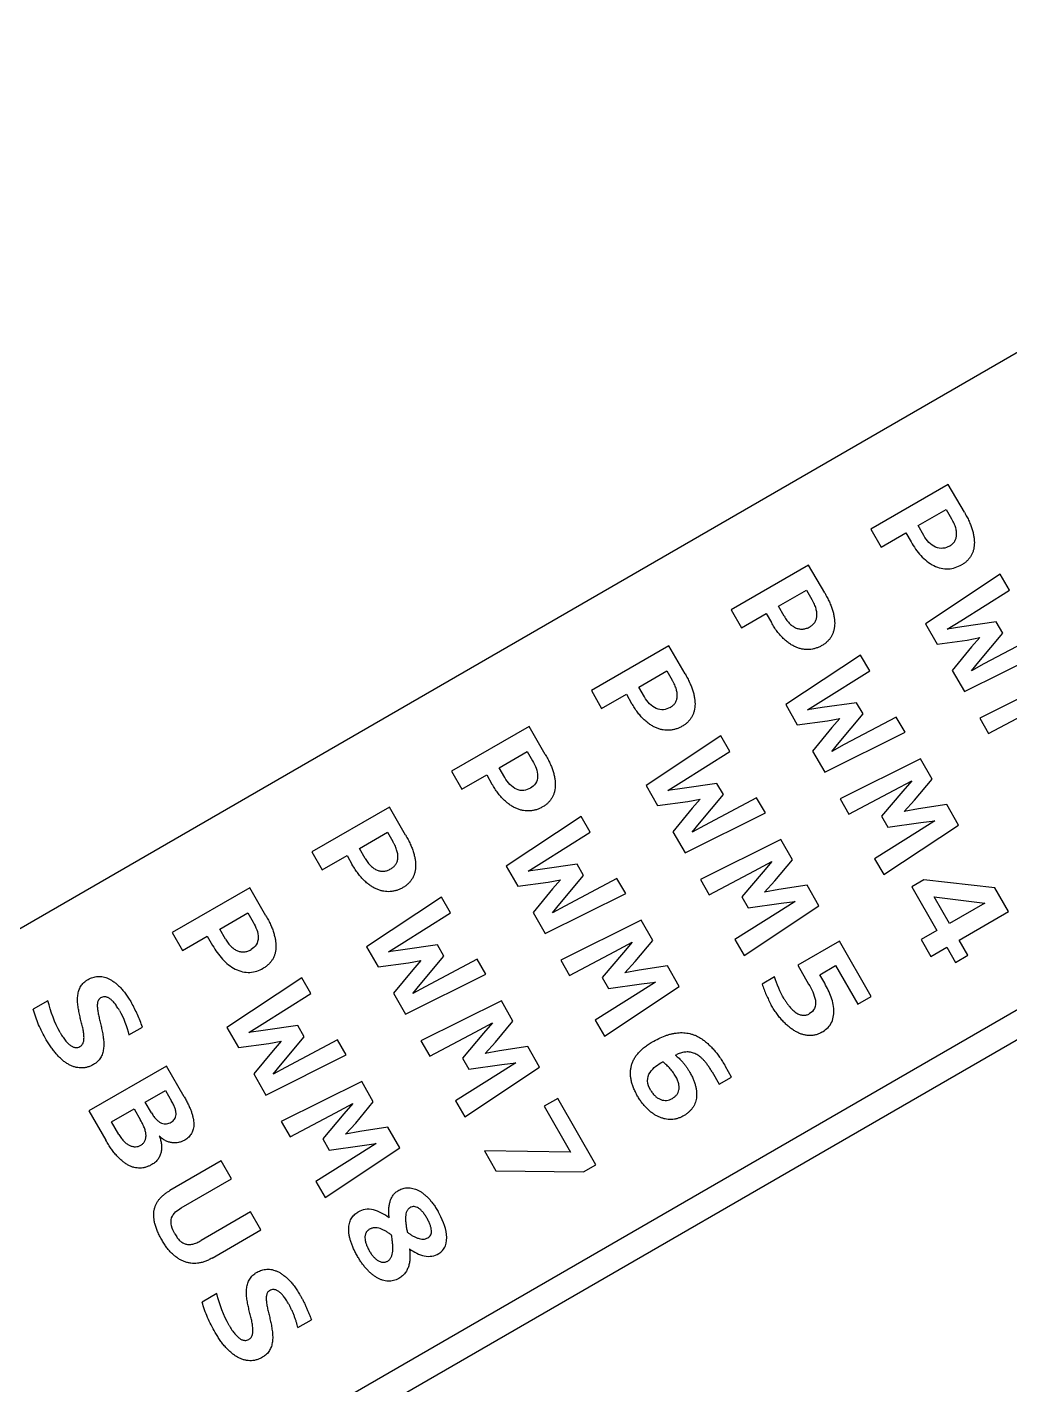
# Model space of a CAD drawing. Header units: millimetres. Extents: x 15 to 415, y 5 to 292.
# Drawn here: x 292.15 to 305.58, y 92.07 to 110.62 of the extents above; entities that cross this region are included whole.
import ezdxf

# ---------------------------------------------------------------- set-up
doc = ezdxf.new("R2010")
doc.units = ezdxf.units.MM

msp = doc.modelspace()

# ---------------------------------------------------------------- linework, layer by layer
at = {"color": 7, "linetype": 'Continuous', "lineweight": 25}
for p, q in [((284.805, 94.125), (315.069, 111.596)), ((318.958, 104.86), (288.694, 87.389)), ((304.739, 104.372), (303.678, 103.76)), ((304.959, 103.991), (304.739, 104.372)), ((304.327, 103.808), (304.711, 104.03)), ((304.711, 104.03), (304.784, 103.903)), ((303.678, 103.76), (303.819, 103.515)), ((303.819, 103.515), (304.157, 103.71)), ((304.157, 103.71), (304.23, 103.585)), ((304.404, 103.673), (304.327, 103.808)), ((302.829, 103.27), (301.769, 102.658)), ((303.05, 102.889), (302.829, 103.27)), ((305.448, 103.143), (304.426, 102.465)), ((305.573, 102.927), (305.448, 103.143)), ((302.417, 102.706), (302.802, 102.928)), ((302.802, 102.928), (302.875, 102.801)), ((304.908, 102.509), (305.573, 102.927)), ((301.769, 102.658), (301.91, 102.413)), ((301.91, 102.413), (302.248, 102.608)), ((302.248, 102.608), (302.32, 102.483)), ((302.495, 102.571), (302.417, 102.706)), ((304.426, 102.465), (304.585, 102.19)), ((304.725, 102.396), (304.908, 102.509)), ((304.922, 102.425), (304.725, 102.396)), ((305.394, 102.492), (304.922, 102.425)), ((305.483, 102.338), (305.394, 102.492)), ((304.585, 102.19), (304.998, 102.245)), ((304.998, 102.245), (305.168, 102.278)), ((305.168, 102.278), (305.057, 102.152)), ((305.158, 101.95), (305.483, 102.338)), ((305.937, 102.296), (305.224, 101.919)), ((300.92, 102.168), (299.86, 101.556)), ((301.141, 101.786), (300.92, 102.168)), ((303.539, 102.041), (302.517, 101.363)), ((303.664, 101.825), (303.539, 102.041)), ((305.057, 102.152), (304.793, 101.829)), ((304.958, 101.542), (306.057, 102.089)), ((300.508, 101.604), (300.892, 101.826)), ((300.892, 101.826), (300.966, 101.698)), ((302.998, 101.407), (303.664, 101.825)), ((304.793, 101.829), (304.958, 101.542)), ((305.056, 101.826), (305.158, 101.95)), ((305.224, 101.919), (305.056, 101.826)), ((306.267, 101.725), (305.168, 101.179)), ((299.86, 101.556), (300.001, 101.311)), ((300.001, 101.311), (300.339, 101.506)), ((300.339, 101.506), (300.411, 101.381)), ((300.586, 101.469), (300.508, 101.604)), ((302.517, 101.363), (302.675, 101.087)), ((302.816, 101.293), (302.998, 101.407)), ((303.013, 101.323), (302.816, 101.293)), ((303.485, 101.39), (303.013, 101.323)), ((303.574, 101.236), (303.485, 101.39)), ((305.288, 100.971), (305.907, 101.298)), ((299.011, 101.066), (297.95, 100.453)), ((299.231, 100.684), (299.011, 101.066)), ((302.675, 101.087), (303.089, 101.143)), ((303.089, 101.143), (303.258, 101.176)), ((303.258, 101.176), (303.148, 101.05)), ((303.249, 100.848), (303.574, 101.236)), ((304.028, 101.194), (303.314, 100.817)), ((304.148, 100.986), (304.028, 101.194)), ((305.168, 101.179), (305.288, 100.971)), ((312.877, 100.941), (294.775, 90.491)), ((301.63, 100.939), (300.607, 100.26)), ((301.754, 100.723), (301.63, 100.939)), ((303.148, 101.05), (302.883, 100.727)), ((303.049, 100.44), (304.148, 100.986)), ((298.599, 100.502), (298.983, 100.723)), ((298.983, 100.723), (299.057, 100.596)), ((301.089, 100.305), (301.754, 100.723)), ((302.883, 100.727), (303.049, 100.44)), ((303.147, 100.724), (303.249, 100.848)), ((303.314, 100.817), (303.147, 100.724)), ((304.358, 100.623), (303.259, 100.077)), ((304.517, 100.347), (304.358, 100.623)), ((297.95, 100.453), (298.092, 100.209)), ((298.092, 100.209), (298.43, 100.404)), ((298.43, 100.404), (298.502, 100.279)), ((298.677, 100.367), (298.599, 100.502)), ((303.998, 100.196), (304.238, 100.324)), ((304.238, 100.324), (304.116, 100.182)), ((304.277, 100.058), (304.517, 100.347)), ((300.607, 100.26), (300.766, 99.985)), ((300.907, 100.191), (301.089, 100.305)), ((301.103, 100.22), (300.907, 100.191)), ((301.576, 100.287), (301.103, 100.22)), ((301.664, 100.134), (301.576, 100.287)), ((303.379, 99.869), (303.998, 100.196)), ((304.116, 100.182), (303.825, 99.842)), ((297.102, 99.964), (296.041, 99.351)), ((297.322, 99.582), (297.102, 99.964)), ((300.766, 99.985), (301.18, 100.041)), ((301.18, 100.041), (301.349, 100.074)), ((301.349, 100.074), (301.238, 99.948)), ((301.339, 99.746), (301.664, 100.134)), ((302.119, 100.092), (301.405, 99.714)), ((302.239, 99.884), (302.119, 100.092)), ((303.259, 100.077), (303.379, 99.869)), ((304.135, 99.905), (304.277, 100.058)), ((304.717, 100), (304.33, 99.942)), ((304.879, 99.719), (304.717, 100)), ((299.721, 99.836), (298.698, 99.158)), ((299.845, 99.621), (299.721, 99.836)), ((301.238, 99.948), (300.974, 99.625)), ((301.14, 99.338), (302.239, 99.884)), ((303.825, 99.842), (303.913, 99.689)), ((304.33, 99.942), (304.135, 99.905)), ((304.554, 99.776), (304.319, 99.628)), ((304.364, 99.752), (304.554, 99.776)), ((296.69, 99.399), (297.074, 99.621)), ((297.074, 99.621), (297.147, 99.494)), ((299.18, 99.203), (299.845, 99.621)), ((300.974, 99.625), (301.14, 99.338)), ((301.238, 99.622), (301.339, 99.746)), ((301.405, 99.714), (301.238, 99.622)), ((304.319, 99.628), (303.732, 99.257)), ((303.857, 99.041), (304.879, 99.719)), ((303.913, 99.689), (304.364, 99.752)), ((296.768, 99.264), (296.69, 99.399)), ((302.448, 99.521), (301.35, 98.975)), ((302.608, 99.245), (302.448, 99.521)), ((296.041, 99.351), (296.182, 99.107)), ((296.182, 99.107), (296.521, 99.302)), ((296.521, 99.302), (296.593, 99.177)), ((302.089, 99.093), (302.329, 99.222)), ((302.329, 99.222), (302.207, 99.079)), ((302.367, 98.956), (302.608, 99.245)), ((303.732, 99.257), (303.857, 99.041)), ((298.698, 99.158), (298.857, 98.883)), ((298.998, 99.089), (299.18, 99.203)), ((299.194, 99.118), (298.998, 99.089)), ((299.666, 99.185), (299.194, 99.118)), ((299.43, 98.643), (299.755, 99.031)), ((299.755, 99.031), (299.666, 99.185)), ((301.47, 98.767), (302.089, 99.093)), ((302.207, 99.079), (301.916, 98.74)), ((295.193, 98.861), (294.132, 98.249)), ((295.413, 98.48), (295.193, 98.861)), ((298.857, 98.883), (299.271, 98.939)), ((299.329, 98.846), (299.065, 98.523)), ((299.271, 98.939), (299.44, 98.971)), ((299.44, 98.971), (299.329, 98.846)), ((300.21, 98.99), (299.496, 98.612)), ((300.33, 98.782), (300.21, 98.99)), ((301.35, 98.975), (301.47, 98.767)), ((302.226, 98.803), (302.367, 98.956)), ((302.421, 98.84), (302.226, 98.803)), ((302.808, 98.898), (302.421, 98.84)), ((302.97, 98.617), (302.808, 98.898)), ((304.403, 98.972), (304.238, 98.877)), ((304.238, 98.877), (304.584, 98.278)), ((305.374, 98.863), (304.403, 98.972)), ((305.562, 98.537), (305.374, 98.863)), ((297.812, 98.734), (296.789, 98.056)), ((297.936, 98.519), (297.812, 98.734)), ((299.231, 98.236), (300.33, 98.782)), ((301.916, 98.74), (302.004, 98.587)), ((302.645, 98.674), (302.41, 98.526)), ((302.455, 98.65), (302.645, 98.674)), ((304.755, 98.373), (304.544, 98.738)), ((304.544, 98.738), (305.24, 98.652)), ((305.24, 98.652), (304.755, 98.373)), ((294.781, 98.297), (295.165, 98.519)), ((295.165, 98.519), (295.238, 98.392)), ((297.271, 98.101), (297.936, 98.519)), ((299.065, 98.523), (299.231, 98.236)), ((299.329, 98.52), (299.43, 98.643)), ((299.496, 98.612), (299.329, 98.52)), ((302.41, 98.526), (301.823, 98.154)), ((301.948, 97.939), (302.97, 98.617)), ((302.004, 98.587), (302.455, 98.65)), ((304.886, 98.147), (305.562, 98.537)), ((294.859, 98.162), (294.781, 98.297)), ((300.539, 98.419), (299.441, 97.872)), ((300.699, 98.143), (300.539, 98.419)), ((294.132, 98.249), (294.273, 98.004)), ((294.273, 98.004), (294.611, 98.2)), ((294.611, 98.2), (294.684, 98.075)), ((297.089, 97.987), (297.271, 98.101)), ((300.18, 97.991), (300.419, 98.119)), ((300.419, 98.119), (300.298, 97.977)), ((300.458, 97.854), (300.699, 98.143)), ((301.823, 98.154), (301.948, 97.939)), ((303.251, 98.132), (302.682, 97.803)), ((303.685, 97.378), (303.251, 98.132)), ((304.584, 98.278), (304.369, 98.154)), ((304.369, 98.154), (304.501, 97.925)), ((305.005, 97.94), (304.886, 98.147)), ((296.789, 98.056), (296.948, 97.781)), ((297.285, 98.016), (297.089, 97.987)), ((297.757, 98.083), (297.285, 98.016)), ((297.521, 97.541), (297.846, 97.929)), ((297.846, 97.929), (297.757, 98.083)), ((299.56, 97.665), (300.18, 97.991)), ((300.298, 97.977), (300.006, 97.638)), ((304.501, 97.925), (304.717, 98.049)), ((304.717, 98.049), (304.836, 97.842)), ((304.836, 97.842), (305.005, 97.94)), ((296.948, 97.781), (297.362, 97.837)), ((297.42, 97.743), (297.156, 97.421)), ((297.362, 97.837), (297.531, 97.869)), ((297.531, 97.869), (297.42, 97.743)), ((298.301, 97.887), (297.587, 97.51)), ((298.42, 97.68), (298.301, 97.887)), ((299.441, 97.872), (299.56, 97.665)), ((300.317, 97.701), (300.458, 97.854)), ((300.512, 97.738), (300.317, 97.701)), ((300.899, 97.796), (300.512, 97.738)), ((301.061, 97.515), (300.899, 97.796)), ((302.682, 97.803), (302.83, 97.547)), ((302.981, 97.675), (303.197, 97.799)), ((303.197, 97.799), (303.501, 97.272)), ((295.902, 97.632), (294.88, 96.954)), ((296.027, 97.416), (295.902, 97.632)), ((297.322, 97.134), (298.42, 97.68)), ((297.419, 97.418), (297.521, 97.541)), ((300.006, 97.638), (300.095, 97.485)), ((300.095, 97.485), (300.546, 97.548)), ((300.736, 97.572), (300.501, 97.424)), ((300.546, 97.548), (300.736, 97.572)), ((302.364, 97.645), (302.195, 97.547)), ((303.036, 97.58), (302.981, 97.675)), ((295.362, 96.999), (296.027, 97.416)), ((297.156, 97.421), (297.322, 97.134)), ((297.587, 97.51), (297.419, 97.418)), ((300.501, 97.424), (299.914, 97.052)), ((300.038, 96.837), (301.061, 97.515)), ((303.501, 97.272), (303.685, 97.378)), ((292.432, 97.318), (292.232, 97.202)), ((298.63, 97.317), (297.531, 96.77)), ((298.789, 97.041), (298.63, 97.317)), ((295.179, 96.885), (295.362, 96.999)), ((298.271, 96.889), (298.51, 97.017)), ((298.51, 97.017), (298.388, 96.875)), ((298.549, 96.752), (298.789, 97.041)), ((299.914, 97.052), (300.038, 96.837)), ((293.54, 96.853), (293.725, 96.96)), ((294.88, 96.954), (295.039, 96.679)), ((295.376, 96.914), (295.179, 96.885)), ((295.848, 96.981), (295.376, 96.914)), ((295.612, 96.439), (295.937, 96.827)), ((295.937, 96.827), (295.848, 96.981)), ((297.651, 96.563), (298.271, 96.889)), ((298.388, 96.875), (298.097, 96.536)), ((295.039, 96.679), (295.453, 96.735)), ((295.511, 96.641), (295.247, 96.319)), ((295.453, 96.735), (295.622, 96.767)), ((295.622, 96.767), (295.511, 96.641)), ((296.391, 96.785), (295.678, 96.408)), ((296.511, 96.578), (296.391, 96.785)), ((297.531, 96.77), (297.651, 96.563)), ((298.408, 96.598), (298.549, 96.752)), ((298.603, 96.636), (298.408, 96.598)), ((298.99, 96.694), (298.603, 96.636)), ((299.152, 96.413), (298.99, 96.694)), ((294.053, 96.426), (292.992, 95.814)), ((294.296, 96.005), (294.053, 96.426)), ((295.412, 96.031), (296.511, 96.578)), ((295.51, 96.316), (295.612, 96.439)), ((298.097, 96.536), (298.186, 96.383)), ((298.186, 96.383), (298.636, 96.446)), ((298.826, 96.47), (298.592, 96.322)), ((298.636, 96.446), (298.826, 96.47)), ((301.008, 96.577), (301.029, 96.586)), ((295.247, 96.319), (295.412, 96.031)), ((295.678, 96.408), (295.51, 96.316)), ((298.592, 96.322), (298.005, 95.95)), ((298.129, 95.735), (299.152, 96.413)), ((301.51, 96.348), (301.607, 96.179)), ((301.607, 96.179), (301.776, 96.276)), ((301.776, 96.276), (301.692, 96.423)), ((293.764, 95.933), (294.041, 96.093)), ((294.041, 96.093), (294.124, 95.948)), ((296.721, 96.214), (295.622, 95.668)), ((296.88, 95.939), (296.721, 96.214)), ((293.847, 95.788), (293.764, 95.933)), ((296.362, 95.787), (296.601, 95.915)), ((296.601, 95.915), (296.479, 95.773)), ((296.64, 95.649), (296.88, 95.939)), ((298.005, 95.95), (298.129, 95.735)), ((299.4, 95.984), (299.215, 95.877)), ((299.215, 95.877), (299.576, 95.252)), ((299.921, 95.08), (299.4, 95.984)), ((292.992, 95.814), (293.223, 95.414)), ((293.303, 95.667), (293.61, 95.844)), ((293.61, 95.844), (293.699, 95.69)), ((295.742, 95.461), (296.362, 95.787)), ((296.479, 95.773), (296.188, 95.433)), ((293.403, 95.494), (293.303, 95.667)), ((295.622, 95.668), (295.742, 95.461)), ((296.499, 95.496), (296.64, 95.649)), ((296.694, 95.534), (296.499, 95.496)), ((297.08, 95.592), (296.694, 95.534)), ((297.243, 95.311), (297.08, 95.592)), ((296.188, 95.433), (296.276, 95.28)), ((296.276, 95.28), (296.727, 95.343)), ((296.917, 95.368), (296.683, 95.22)), ((296.727, 95.343), (296.917, 95.368)), ((294.801, 95.131), (294.1, 94.726)), ((294.942, 94.886), (294.801, 95.131)), ((296.683, 95.22), (296.096, 94.848)), ((296.22, 94.633), (297.243, 95.311)), ((299.576, 95.252), (298.398, 95.269)), ((298.398, 95.269), (298.556, 94.995)), ((298.556, 94.995), (299.755, 94.984)), ((299.755, 94.984), (299.921, 95.08)), ((294.256, 94.491), (294.942, 94.886)), ((296.096, 94.848), (296.22, 94.633)), ((295.203, 94.435), (294.525, 94.043)), ((295.344, 94.19), (295.203, 94.435)), ((294.676, 93.804), (295.344, 94.19)), ((294.74, 93.319), (294.541, 93.204)), ((295.849, 92.854), (296.033, 92.961))]:
    msp.add_line(p, q, dxfattribs=at)
for points, knots in [([(304.755, 103.528), (304.762, 103.532), (304.775, 103.54), (304.793, 103.555), (304.809, 103.571), (304.822, 103.588), (304.833, 103.607), (304.842, 103.627), (304.848, 103.649), (304.852, 103.671), (304.853, 103.696), (304.851, 103.721), (304.848, 103.748), (304.84, 103.777), (304.831, 103.806), (304.818, 103.838), (304.803, 103.87), (304.79, 103.892), (304.784, 103.903)], [0, 0, 0, 0, 0.0627815, 0.1231202, 0.1813263, 0.2380484, 0.2935225, 0.3484637, 0.4025301, 0.4573372, 0.5135963, 0.5715773, 0.632321, 0.6965228, 0.7652775, 0.837969, 0.91656, 1, 1, 1, 1]), ([(304.959, 103.991), (304.97, 103.97), (304.993, 103.93), (305.022, 103.87), (305.046, 103.811), (305.066, 103.755), (305.08, 103.701), (305.09, 103.649), (305.095, 103.6), (305.095, 103.553), (305.09, 103.508), (305.081, 103.466), (305.066, 103.427), (305.047, 103.39), (305.022, 103.356), (304.994, 103.325), (304.96, 103.296), (304.934, 103.281), (304.921, 103.273)], [0, 0, 0, 0, 0.0812574, 0.157715, 0.2301674, 0.2988848, 0.3635285, 0.4253257, 0.4839472, 0.5407805, 0.5960987, 0.6503527, 0.7048956, 0.7599949, 0.8164428, 0.8749766, 0.9358182, 1, 1, 1, 1]), ([(304.755, 103.528), (304.727, 103.513), (304.698, 103.501), (304.632, 103.495), (304.597, 103.5), (304.532, 103.528), (304.5, 103.551), (304.447, 103.607), (304.425, 103.639), (304.404, 103.673)], [0, 0, 0, 0, 0.25, 0.25, 0.5, 0.5, 0.75, 0.75, 1, 1, 1, 1]), ([(304.23, 103.585), (304.269, 103.519), (304.312, 103.455), (304.415, 103.343), (304.475, 103.294), (304.605, 103.229), (304.674, 103.214), (304.804, 103.221), (304.866, 103.243), (304.921, 103.273)], [0, 0, 0, 0, 0.25, 0.25, 0.5, 0.5, 0.75, 0.75, 1, 1, 1, 1]), ([(302.846, 102.426), (302.853, 102.43), (302.866, 102.438), (302.884, 102.453), (302.899, 102.469), (302.913, 102.486), (302.924, 102.505), (302.933, 102.525), (302.939, 102.547), (302.943, 102.569), (302.944, 102.594), (302.942, 102.619), (302.938, 102.646), (302.931, 102.674), (302.922, 102.704), (302.909, 102.735), (302.893, 102.768), (302.881, 102.789), (302.875, 102.801)], [0, 0, 0, 0, 0.062782, 0.12312, 0.181326, 0.238048, 0.293523, 0.348464, 0.40253, 0.457337, 0.513596, 0.571577, 0.632321, 0.696523, 0.765278, 0.837969, 0.91656, 1, 1, 1, 1]), ([(303.05, 102.889), (303.061, 102.868), (303.084, 102.828), (303.113, 102.768), (303.137, 102.709), (303.157, 102.653), (303.171, 102.599), (303.181, 102.547), (303.186, 102.498), (303.186, 102.451), (303.181, 102.406), (303.171, 102.364), (303.157, 102.325), (303.138, 102.288), (303.113, 102.254), (303.084, 102.223), (303.051, 102.194), (303.025, 102.179), (303.012, 102.171)], [0, 0, 0, 0, 0.0812574, 0.157715, 0.2301674, 0.2988848, 0.3635285, 0.4253257, 0.4839472, 0.5407805, 0.5960987, 0.6503527, 0.7048956, 0.7599949, 0.8164428, 0.8749766, 0.9358182, 1, 1, 1, 1]), ([(302.495, 102.571), (302.501, 102.561), (302.513, 102.541), (302.533, 102.514), (302.552, 102.489), (302.573, 102.467), (302.594, 102.449), (302.616, 102.433), (302.638, 102.419), (302.661, 102.409), (302.684, 102.401), (302.707, 102.396), (302.731, 102.395), (302.754, 102.395), (302.777, 102.399), (302.801, 102.405), (302.824, 102.414), (302.839, 102.422), (302.846, 102.426)], [0, 0, 0, 0, 0.0754611, 0.1469623, 0.2149317, 0.2791714, 0.341247, 0.4006171, 0.4585351, 0.5161025, 0.5730686, 0.6296273, 0.6870942, 0.7458412, 0.8059199, 0.8682068, 0.9325079, 1, 1, 1, 1]), ([(303.012, 102.171), (302.998, 102.163), (302.971, 102.148), (302.928, 102.133), (302.884, 102.121), (302.84, 102.115), (302.795, 102.114), (302.749, 102.12), (302.704, 102.13), (302.659, 102.146), (302.614, 102.168), (302.569, 102.196), (302.525, 102.228), (302.482, 102.268), (302.439, 102.312), (302.398, 102.364), (302.357, 102.421), (302.333, 102.462), (302.32, 102.483)], [0, 0, 0, 0, 0.062241, 0.122409, 0.180976, 0.238816, 0.295945, 0.351906, 0.408023, 0.464686, 0.522343, 0.581494, 0.642693, 0.706887, 0.774372, 0.845113, 0.920212, 1, 1, 1, 1]), ([(300.937, 101.324), (300.944, 101.328), (300.957, 101.336), (300.974, 101.351), (300.99, 101.366), (301.004, 101.384), (301.015, 101.403), (301.024, 101.423), (301.029, 101.444), (301.034, 101.467), (301.035, 101.491), (301.033, 101.517), (301.029, 101.544), (301.022, 101.572), (301.012, 101.602), (301, 101.633), (300.984, 101.666), (300.972, 101.687), (300.966, 101.698)], [0, 0, 0, 0, 0.062782, 0.12312, 0.181326, 0.238048, 0.293523, 0.348464, 0.40253, 0.457337, 0.513596, 0.571577, 0.632321, 0.696523, 0.765278, 0.837969, 0.91656, 1, 1, 1, 1]), ([(301.141, 101.786), (301.152, 101.766), (301.174, 101.726), (301.204, 101.665), (301.228, 101.607), (301.248, 101.551), (301.262, 101.497), (301.272, 101.445), (301.277, 101.396), (301.277, 101.349), (301.272, 101.304), (301.262, 101.262), (301.248, 101.222), (301.228, 101.186), (301.204, 101.152), (301.175, 101.12), (301.141, 101.092), (301.116, 101.077), (301.103, 101.069)], [0, 0, 0, 0, 0.081257, 0.157715, 0.230167, 0.298885, 0.363529, 0.425326, 0.483947, 0.54078, 0.596099, 0.650353, 0.704896, 0.759995, 0.816443, 0.874977, 0.935818, 1, 1, 1, 1]), ([(300.937, 101.324), (300.909, 101.309), (300.88, 101.297), (300.814, 101.29), (300.779, 101.296), (300.713, 101.324), (300.682, 101.347), (300.629, 101.402), (300.606, 101.435), (300.586, 101.469)], [0, 0, 0, 0, 0.25, 0.25, 0.5, 0.5, 0.75, 0.75, 1, 1, 1, 1]), ([(301.103, 101.069), (301.089, 101.061), (301.062, 101.046), (301.019, 101.03), (300.975, 101.019), (300.93, 101.013), (300.885, 101.012), (300.84, 101.017), (300.795, 101.028), (300.749, 101.044), (300.704, 101.066), (300.66, 101.093), (300.616, 101.126), (300.572, 101.165), (300.53, 101.21), (300.489, 101.262), (300.448, 101.319), (300.424, 101.36), (300.411, 101.381)], [0, 0, 0, 0, 0.062241, 0.122409, 0.180976, 0.238816, 0.295945, 0.351906, 0.408023, 0.464686, 0.522343, 0.581494, 0.642693, 0.706887, 0.774372, 0.845113, 0.920212, 1, 1, 1, 1]), ([(299.057, 100.596), (299.075, 100.563), (299.093, 100.529), (299.117, 100.458), (299.125, 100.421), (299.125, 100.348), (299.114, 100.315), (299.08, 100.259), (299.055, 100.238), (299.028, 100.222)], [0, 0, 0, 0, 0.25, 0.25, 0.5, 0.5, 0.75, 0.75, 1, 1, 1, 1]), ([(299.231, 100.684), (299.243, 100.664), (299.265, 100.623), (299.295, 100.563), (299.319, 100.505), (299.338, 100.449), (299.353, 100.395), (299.363, 100.343), (299.368, 100.293), (299.367, 100.246), (299.363, 100.202), (299.353, 100.16), (299.339, 100.12), (299.319, 100.083), (299.295, 100.049), (299.266, 100.018), (299.232, 99.99), (299.207, 99.974), (299.194, 99.966)], [0, 0, 0, 0, 0.081257, 0.157715, 0.230167, 0.298885, 0.363529, 0.425326, 0.483947, 0.54078, 0.596099, 0.650353, 0.704896, 0.759995, 0.816443, 0.874977, 0.935818, 1, 1, 1, 1]), ([(299.028, 100.222), (299, 100.207), (298.97, 100.195), (298.905, 100.188), (298.87, 100.193), (298.804, 100.222), (298.773, 100.244), (298.719, 100.3), (298.697, 100.333), (298.677, 100.367)], [0, 0, 0, 0, 0.25, 0.25, 0.5, 0.5, 0.75, 0.75, 1, 1, 1, 1]), ([(299.194, 99.966), (299.18, 99.959), (299.153, 99.944), (299.11, 99.928), (299.066, 99.917), (299.021, 99.911), (298.976, 99.91), (298.931, 99.915), (298.886, 99.926), (298.84, 99.942), (298.795, 99.963), (298.751, 99.991), (298.706, 100.024), (298.663, 100.063), (298.62, 100.108), (298.58, 100.16), (298.539, 100.216), (298.515, 100.258), (298.502, 100.279)], [0, 0, 0, 0, 0.062241, 0.122409, 0.180976, 0.238816, 0.295945, 0.351906, 0.408023, 0.464686, 0.522343, 0.581494, 0.642693, 0.706887, 0.774372, 0.845113, 0.920212, 1, 1, 1, 1]), ([(297.322, 99.582), (297.334, 99.561), (297.356, 99.521), (297.386, 99.461), (297.41, 99.403), (297.429, 99.346), (297.444, 99.292), (297.453, 99.241), (297.459, 99.191), (297.458, 99.144), (297.454, 99.1), (297.444, 99.058), (297.429, 99.018), (297.41, 98.981), (297.386, 98.947), (297.357, 98.916), (297.323, 98.888), (297.298, 98.872), (297.285, 98.864)], [0, 0, 0, 0, 0.081257, 0.157715, 0.230167, 0.298885, 0.363529, 0.425326, 0.483947, 0.54078, 0.596099, 0.650353, 0.704896, 0.759995, 0.816443, 0.874977, 0.935818, 1, 1, 1, 1]), ([(297.119, 99.12), (297.125, 99.124), (297.139, 99.132), (297.156, 99.147), (297.172, 99.162), (297.186, 99.179), (297.196, 99.198), (297.206, 99.218), (297.211, 99.24), (297.215, 99.263), (297.216, 99.287), (297.215, 99.313), (297.211, 99.34), (297.203, 99.368), (297.194, 99.398), (297.181, 99.429), (297.166, 99.461), (297.154, 99.483), (297.147, 99.494)], [0, 0, 0, 0, 0.062782, 0.12312, 0.181326, 0.238048, 0.293523, 0.348464, 0.40253, 0.457337, 0.513596, 0.571577, 0.632321, 0.696523, 0.765278, 0.837969, 0.91656, 1, 1, 1, 1]), ([(296.768, 99.264), (296.774, 99.254), (296.786, 99.235), (296.805, 99.207), (296.825, 99.183), (296.845, 99.161), (296.867, 99.142), (296.889, 99.126), (296.911, 99.113), (296.933, 99.102), (296.957, 99.095), (296.98, 99.09), (297.003, 99.088), (297.026, 99.089), (297.05, 99.092), (297.073, 99.099), (297.096, 99.108), (297.111, 99.116), (297.119, 99.12)], [0, 0, 0, 0, 0.075461, 0.146962, 0.214932, 0.279171, 0.341247, 0.400617, 0.458535, 0.516103, 0.573069, 0.629627, 0.687094, 0.745841, 0.80592, 0.868207, 0.932508, 1, 1, 1, 1]), ([(297.285, 98.864), (297.271, 98.857), (297.244, 98.842), (297.2, 98.826), (297.157, 98.815), (297.112, 98.809), (297.067, 98.808), (297.022, 98.813), (296.976, 98.824), (296.931, 98.84), (296.886, 98.861), (296.842, 98.889), (296.797, 98.922), (296.754, 98.961), (296.711, 99.006), (296.671, 99.058), (296.63, 99.114), (296.605, 99.156), (296.593, 99.177)], [0, 0, 0, 0, 0.062241, 0.122409, 0.180976, 0.238816, 0.295945, 0.351906, 0.408023, 0.464686, 0.522343, 0.581494, 0.642693, 0.706887, 0.774372, 0.845113, 0.920212, 1, 1, 1, 1]), ([(295.413, 98.48), (295.424, 98.459), (295.447, 98.419), (295.476, 98.359), (295.5, 98.301), (295.52, 98.244), (295.534, 98.19), (295.544, 98.139), (295.549, 98.089), (295.549, 98.042), (295.544, 97.998), (295.535, 97.955), (295.52, 97.916), (295.501, 97.879), (295.477, 97.845), (295.448, 97.814), (295.414, 97.786), (295.389, 97.77), (295.375, 97.762)], [0, 0, 0, 0, 0.081257, 0.157715, 0.230167, 0.298885, 0.363529, 0.425326, 0.483947, 0.54078, 0.596099, 0.650353, 0.704896, 0.759995, 0.816443, 0.874977, 0.935818, 1, 1, 1, 1]), ([(295.238, 98.392), (295.257, 98.359), (295.274, 98.325), (295.299, 98.254), (295.307, 98.216), (295.306, 98.144), (295.296, 98.11), (295.262, 98.054), (295.237, 98.034), (295.209, 98.018)], [0, 0, 0, 0, 0.25, 0.25, 0.5, 0.5, 0.75, 0.75, 1, 1, 1, 1]), ([(294.859, 98.162), (294.865, 98.152), (294.876, 98.132), (294.896, 98.105), (294.916, 98.081), (294.936, 98.059), (294.958, 98.04), (294.979, 98.024), (295.002, 98.011), (295.024, 98), (295.047, 97.993), (295.07, 97.988), (295.094, 97.986), (295.117, 97.987), (295.141, 97.99), (295.164, 97.997), (295.187, 98.006), (295.202, 98.014), (295.209, 98.018)], [0, 0, 0, 0, 0.075461, 0.146962, 0.214932, 0.279171, 0.341247, 0.400617, 0.458535, 0.516103, 0.573069, 0.629627, 0.687094, 0.745841, 0.80592, 0.868207, 0.932508, 1, 1, 1, 1]), ([(294.684, 98.075), (294.723, 98.008), (294.766, 97.944), (294.87, 97.832), (294.929, 97.783), (295.059, 97.719), (295.128, 97.704), (295.258, 97.71), (295.32, 97.732), (295.375, 97.762)], [0, 0, 0, 0, 0.25, 0.25, 0.5, 0.5, 0.75, 0.75, 1, 1, 1, 1]), ([(292.87, 96.693), (292.876, 96.696), (292.888, 96.704), (292.902, 96.719), (292.913, 96.737), (292.92, 96.757), (292.924, 96.78), (292.926, 96.804), (292.926, 96.83), (292.924, 96.867), (292.916, 96.918), (292.901, 96.982), (292.884, 97.049), (292.867, 97.118), (292.853, 97.188), (292.843, 97.247), (292.838, 97.294), (292.837, 97.329), (292.838, 97.363), (292.841, 97.396), (292.847, 97.428), (292.855, 97.459), (292.867, 97.488), (292.882, 97.517), (292.9, 97.544), (292.923, 97.568), (292.951, 97.591), (292.971, 97.604), (292.982, 97.61)], [0, 0, 0, 0, 0.024177, 0.04703, 0.069025, 0.091259, 0.114283, 0.13846, 0.163387, 0.190068, 0.247187, 0.309217, 0.374956, 0.442004, 0.510077, 0.578138, 0.612039, 0.645556, 0.678675, 0.711509, 0.744496, 0.777691, 0.810945, 0.845105, 0.880391, 0.917897, 0.957386, 1, 1, 1, 1]), ([(292.982, 97.61), (292.992, 97.616), (293.013, 97.627), (293.046, 97.639), (293.08, 97.647), (293.116, 97.651), (293.152, 97.651), (293.189, 97.645), (293.227, 97.635), (293.265, 97.619), (293.303, 97.599), (293.342, 97.572), (293.381, 97.541), (293.42, 97.503), (293.459, 97.46), (293.498, 97.41), (293.537, 97.354), (293.561, 97.313), (293.574, 97.292)], [0, 0, 0, 0, 0.053816, 0.10644, 0.158696, 0.211299, 0.263519, 0.316057, 0.369453, 0.424413, 0.481698, 0.541768, 0.605453, 0.673341, 0.745979, 0.824415, 0.90883, 1, 1, 1, 1]), ([(302.195, 97.547), (302.203, 97.522), (302.211, 97.498), (302.22, 97.473), (302.229, 97.449), (302.239, 97.425), (302.25, 97.401), (302.271, 97.353), (302.294, 97.306), (302.319, 97.26)], [0, 0, 0, 0, 0.0000787012, 0.0000787012, 0.0000787012, 0.0001574367, 0.0001574367, 0.0001574367, 0.0003146539, 0.0003146539, 0.0003146539, 0.0003146539]), ([(302.83, 97.547), (302.869, 97.477), (302.908, 97.403), (302.928, 97.287), (302.925, 97.247), (302.897, 97.183), (302.871, 97.16), (302.842, 97.143)], [0, 0, 0, 0, 0.5, 0.5, 0.75, 0.75, 1, 1, 1, 1]), ([(303.009, 96.888), (303.058, 96.918), (303.105, 96.954), (303.164, 97.059), (303.178, 97.123), (303.172, 97.257), (303.154, 97.325), (303.103, 97.456), (303.071, 97.519), (303.036, 97.58)], [0, 0, 0, 0, 0.25, 0.25, 0.5, 0.5, 0.75, 0.75, 1, 1, 1, 1]), ([(293.153, 97.358), (293.148, 97.354), (293.138, 97.347), (293.126, 97.334), (293.117, 97.317), (293.111, 97.297), (293.108, 97.276), (293.107, 97.252), (293.108, 97.227), (293.112, 97.19), (293.12, 97.139), (293.135, 97.076), (293.152, 97.008), (293.167, 96.939), (293.182, 96.868), (293.193, 96.797), (293.198, 96.727), (293.194, 96.671), (293.186, 96.628), (293.178, 96.597), (293.166, 96.567), (293.152, 96.539), (293.134, 96.513), (293.112, 96.489), (293.086, 96.467), (293.066, 96.454), (293.056, 96.448)], [0, 0, 0, 0, 0.021431, 0.041605, 0.061979, 0.083076, 0.105157, 0.128741, 0.153837, 0.18051, 0.238096, 0.301341, 0.368054, 0.436925, 0.506621, 0.576724, 0.64535, 0.712821, 0.746164, 0.779699, 0.813543, 0.847744, 0.883063, 0.919612, 0.95854, 1, 1, 1, 1]), ([(293.409, 97.187), (293.403, 97.198), (293.391, 97.218), (293.373, 97.245), (293.355, 97.27), (293.337, 97.292), (293.32, 97.311), (293.304, 97.327), (293.287, 97.341), (293.271, 97.352), (293.255, 97.362), (293.24, 97.368), (293.224, 97.372), (293.204, 97.373), (293.179, 97.371), (293.162, 97.362), (293.153, 97.358)], [0, 0, 0, 0, 0.099179, 0.19109, 0.274982, 0.351302, 0.421868, 0.487251, 0.548424, 0.604584, 0.657544, 0.707835, 0.75707, 0.804411, 0.899376, 1, 1, 1, 1]), ([(292.41, 96.787), (292.391, 96.821), (292.354, 96.888), (292.305, 96.991), (292.264, 97.095), (292.242, 97.167), (292.232, 97.202)], [0, 0, 0, 0, 0.256443, 0.505034, 0.751281, 1, 1, 1, 1]), ([(293.725, 96.96), (293.715, 96.988), (293.704, 97.017), (293.692, 97.045), (293.681, 97.073), (293.669, 97.101), (293.656, 97.129), (293.631, 97.184), (293.604, 97.239), (293.574, 97.292)], [0, 0, 0, 0, 0.0000917353, 0.0000917353, 0.0000917353, 0.0001834605, 0.0001834605, 0.0001834605, 0.0003667934, 0.0003667934, 0.0003667934, 0.0003667934]), ([(303.009, 96.888), (302.995, 96.88), (302.968, 96.865), (302.923, 96.851), (302.878, 96.844), (302.832, 96.843), (302.787, 96.849), (302.741, 96.86), (302.695, 96.877), (302.65, 96.9), (302.604, 96.929), (302.561, 96.963), (302.517, 97.001), (302.474, 97.044), (302.433, 97.092), (302.393, 97.145), (302.355, 97.2), (302.331, 97.24), (302.319, 97.26)], [0, 0, 0, 0, 0.062734, 0.122626, 0.180587, 0.237471, 0.294053, 0.349987, 0.406836, 0.464805, 0.524271, 0.585652, 0.648803, 0.714887, 0.782962, 0.852977, 0.925369, 1, 1, 1, 1]), ([(302.494, 97.347), (302.501, 97.335), (302.515, 97.312), (302.537, 97.28), (302.559, 97.25), (302.581, 97.223), (302.603, 97.2), (302.625, 97.179), (302.647, 97.161), (302.67, 97.147), (302.693, 97.136), (302.715, 97.127), (302.737, 97.122), (302.759, 97.12), (302.78, 97.121), (302.801, 97.125), (302.822, 97.132), (302.835, 97.139), (302.842, 97.143)], [0, 0, 0, 0, 0.0859883, 0.1672662, 0.2440944, 0.3160923, 0.3834553, 0.4477023, 0.5088371, 0.5674723, 0.6235939, 0.6769072, 0.7296212, 0.7817099, 0.8337986, 0.8871306, 0.9421533, 1, 1, 1, 1]), ([(292.6, 96.884), (292.607, 96.873), (292.619, 96.851), (292.639, 96.82), (292.659, 96.793), (292.678, 96.769), (292.697, 96.749), (292.715, 96.73), (292.732, 96.715), (292.75, 96.702), (292.766, 96.693), (292.783, 96.685), (292.799, 96.681), (292.819, 96.678), (292.844, 96.68), (292.862, 96.688), (292.87, 96.693)], [0, 0, 0, 0, 0.102031, 0.195455, 0.282284, 0.361809, 0.434548, 0.502128, 0.56437, 0.621433, 0.67439, 0.723615, 0.771023, 0.81689, 0.907057, 1, 1, 1, 1]), ([(300.694, 96.756), (300.723, 96.772), (300.779, 96.803), (300.853, 96.834), (300.91, 96.855), (300.953, 96.866), (300.996, 96.875), (301.038, 96.881), (301.08, 96.884), (301.122, 96.883), (301.164, 96.878), (301.206, 96.87), (301.248, 96.859), (301.289, 96.843), (301.33, 96.822), (301.371, 96.797), (301.412, 96.767), (301.453, 96.733), (301.493, 96.694), (301.534, 96.65), (301.574, 96.602), (301.614, 96.547), (301.654, 96.487), (301.679, 96.445), (301.692, 96.423)], [0, 0, 0, 0, 0.0898457, 0.1755027, 0.2167181, 0.2568065, 0.2958329, 0.3336704, 0.3707805, 0.4072083, 0.443173, 0.4791083, 0.5150275, 0.5511617, 0.5878634, 0.6254694, 0.6641921, 0.704851, 0.7473409, 0.7919582, 0.8392383, 0.8892877, 0.9430688, 1, 1, 1, 1]), ([(293.056, 96.448), (293.042, 96.44), (293.014, 96.425), (292.97, 96.411), (292.927, 96.401), (292.883, 96.4), (292.84, 96.404), (292.797, 96.414), (292.755, 96.429), (292.713, 96.45), (292.672, 96.476), (292.631, 96.507), (292.592, 96.544), (292.553, 96.584), (292.516, 96.629), (292.479, 96.678), (292.443, 96.731), (292.422, 96.768), (292.41, 96.787)], [0, 0, 0, 0, 0.0670927, 0.1302909, 0.1905594, 0.2487233, 0.30534, 0.3611171, 0.4166904, 0.4731168, 0.5311377, 0.5907403, 0.6523275, 0.7170394, 0.7840535, 0.8537248, 0.9252497, 1, 1, 1, 1]), ([(300.491, 96.017), (300.481, 96.036), (300.461, 96.072), (300.436, 96.127), (300.417, 96.181), (300.404, 96.233), (300.396, 96.285), (300.394, 96.335), (300.397, 96.384), (300.407, 96.432), (300.422, 96.478), (300.443, 96.523), (300.47, 96.566), (300.503, 96.607), (300.542, 96.647), (300.587, 96.686), (300.638, 96.723), (300.675, 96.745), (300.694, 96.756)], [0, 0, 0, 0, 0.064885, 0.126372, 0.18473, 0.240861, 0.29544, 0.349095, 0.402536, 0.456736, 0.512273, 0.570493, 0.631352, 0.695814, 0.764514, 0.838153, 0.916429, 1, 1, 1, 1]), ([(301.51, 96.348), (301.5, 96.364), (301.481, 96.396), (301.451, 96.44), (301.421, 96.479), (301.392, 96.512), (301.362, 96.541), (301.333, 96.565), (301.303, 96.584), (301.273, 96.599), (301.244, 96.61), (301.214, 96.617), (301.183, 96.621), (301.153, 96.619), (301.122, 96.615), (301.092, 96.608), (301.06, 96.599), (301.04, 96.59), (301.029, 96.586)], [0, 0, 0, 0, 0.0889726, 0.1703872, 0.2452868, 0.3134021, 0.3768994, 0.4366912, 0.4929783, 0.5473987, 0.6003607, 0.6529999, 0.7061607, 0.7606581, 0.816743, 0.8752729, 0.9360718, 1, 1, 1, 1]), ([(300.672, 96.094), (300.65, 96.135), (300.631, 96.179), (300.627, 96.267), (300.641, 96.308), (300.684, 96.373), (300.712, 96.4), (300.771, 96.447), (300.803, 96.467), (300.835, 96.486)], [0, 0, 0, 0, 0.25, 0.25, 0.5, 0.5, 0.75, 0.75, 1, 1, 1, 1]), ([(301.012, 96.287), (301.006, 96.297), (300.993, 96.318), (300.972, 96.347), (300.95, 96.375), (300.926, 96.402), (300.903, 96.426), (300.88, 96.448), (300.858, 96.469), (300.842, 96.481), (300.835, 96.486)], [0, 0, 0, 0, 0.135427, 0.269249, 0.401728, 0.53211, 0.658975, 0.781034, 0.895752, 1, 1, 1, 1]), ([(301.008, 96.577), (301.025, 96.562), (301.061, 96.533), (301.101, 96.489), (301.134, 96.45), (301.157, 96.419), (301.18, 96.385), (301.194, 96.362), (301.201, 96.35)], [0, 0, 0, 0, 0.225578, 0.471751, 0.600694, 0.731559, 0.864871, 1, 1, 1, 1]), ([(300.967, 95.985), (300.978, 95.992), (301, 96.006), (301.027, 96.033), (301.047, 96.065), (301.056, 96.096), (301.06, 96.122), (301.06, 96.142), (301.058, 96.164), (301.054, 96.187), (301.047, 96.21), (301.038, 96.235), (301.026, 96.261), (301.017, 96.278), (301.012, 96.287)], [0, 0, 0, 0, 0.129094, 0.250157, 0.364663, 0.47574, 0.532055, 0.589131, 0.648035, 0.710511, 0.776133, 0.845593, 0.920359, 1, 1, 1, 1]), ([(301.201, 96.35), (301.21, 96.333), (301.228, 96.301), (301.252, 96.251), (301.27, 96.203), (301.284, 96.156), (301.294, 96.111), (301.299, 96.068), (301.299, 96.026), (301.296, 95.987), (301.288, 95.95), (301.276, 95.914), (301.26, 95.88), (301.239, 95.849), (301.214, 95.82), (301.186, 95.793), (301.154, 95.768), (301.13, 95.753), (301.118, 95.746)], [0, 0, 0, 0, 0.076683, 0.148793, 0.217262, 0.28221, 0.343961, 0.403303, 0.460361, 0.516603, 0.572134, 0.627984, 0.684354, 0.742616, 0.802885, 0.865552, 0.93093, 1, 1, 1, 1]), ([(300.672, 96.094), (300.677, 96.086), (300.686, 96.071), (300.701, 96.05), (300.717, 96.031), (300.74, 96.009), (300.77, 95.987), (300.809, 95.967), (300.849, 95.958), (300.889, 95.957), (300.93, 95.966), (300.954, 95.978), (300.967, 95.985)], [0, 0, 0, 0, 0.069266, 0.135559, 0.200181, 0.263075, 0.383005, 0.50001, 0.617428, 0.73772, 0.864593, 1, 1, 1, 1]), ([(294.118, 95.66), (294.127, 95.666), (294.144, 95.678), (294.166, 95.702), (294.179, 95.73), (294.184, 95.758), (294.184, 95.782), (294.182, 95.802), (294.178, 95.823), (294.171, 95.846), (294.163, 95.869), (294.152, 95.894), (294.14, 95.921), (294.129, 95.939), (294.124, 95.948)], [0, 0, 0, 0, 0.11424, 0.221154, 0.323965, 0.428538, 0.484408, 0.543184, 0.606421, 0.672876, 0.745795, 0.823533, 0.90853, 1, 1, 1, 1]), ([(294.296, 96.005), (294.306, 95.987), (294.326, 95.952), (294.352, 95.9), (294.375, 95.85), (294.393, 95.803), (294.408, 95.758), (294.418, 95.715), (294.425, 95.674), (294.427, 95.636), (294.426, 95.6), (294.42, 95.567), (294.411, 95.536), (294.397, 95.507), (294.379, 95.48), (294.357, 95.456), (294.332, 95.434), (294.313, 95.422), (294.303, 95.416)], [0, 0, 0, 0, 0.087632, 0.170176, 0.246897, 0.319099, 0.386451, 0.449603, 0.509155, 0.565234, 0.619147, 0.670943, 0.722552, 0.773798, 0.827051, 0.881512, 0.939131, 1, 1, 1, 1]), ([(301.118, 95.746), (301.105, 95.739), (301.079, 95.725), (301.038, 95.71), (300.996, 95.701), (300.953, 95.697), (300.91, 95.698), (300.868, 95.704), (300.826, 95.716), (300.784, 95.731), (300.743, 95.752), (300.703, 95.777), (300.664, 95.807), (300.626, 95.84), (300.589, 95.879), (300.554, 95.921), (300.521, 95.968), (300.501, 96), (300.491, 96.017)], [0, 0, 0, 0, 0.066215, 0.130127, 0.192111, 0.252841, 0.31236, 0.371131, 0.42947, 0.48807, 0.546983, 0.606883, 0.667501, 0.730498, 0.795213, 0.861106, 0.929317, 1, 1, 1, 1]), ([(293.702, 95.345), (293.707, 95.348), (293.718, 95.355), (293.732, 95.368), (293.744, 95.381), (293.755, 95.396), (293.762, 95.413), (293.769, 95.431), (293.772, 95.451), (293.774, 95.472), (293.773, 95.494), (293.77, 95.518), (293.764, 95.543), (293.756, 95.57), (293.745, 95.598), (293.732, 95.628), (293.717, 95.659), (293.705, 95.68), (293.699, 95.69)], [0, 0, 0, 0, 0.0574818, 0.1131855, 0.1659286, 0.2178811, 0.2689647, 0.3206573, 0.3728811, 0.4276096, 0.484497, 0.5443029, 0.6084476, 0.6767394, 0.7496272, 0.8274802, 0.9105409, 1, 1, 1, 1]), ([(293.847, 95.788), (293.853, 95.779), (293.864, 95.761), (293.881, 95.737), (293.898, 95.715), (293.915, 95.696), (293.933, 95.681), (293.951, 95.667), (293.968, 95.657), (293.992, 95.646), (294.021, 95.638), (294.055, 95.638), (294.088, 95.645), (294.107, 95.655), (294.118, 95.66)], [0, 0, 0, 0, 0.089085, 0.170209, 0.246615, 0.316178, 0.381461, 0.444101, 0.503011, 0.560254, 0.66963, 0.77666, 0.885539, 1, 1, 1, 1]), ([(293.855, 95.082), (293.842, 95.075), (293.815, 95.061), (293.774, 95.046), (293.733, 95.035), (293.692, 95.031), (293.651, 95.034), (293.61, 95.041), (293.57, 95.054), (293.529, 95.073), (293.489, 95.098), (293.45, 95.128), (293.411, 95.162), (293.372, 95.203), (293.334, 95.248), (293.297, 95.299), (293.259, 95.354), (293.235, 95.394), (293.223, 95.414)], [0, 0, 0, 0, 0.064961, 0.126557, 0.184878, 0.240798, 0.295191, 0.348875, 0.402843, 0.458016, 0.514947, 0.573529, 0.635245, 0.699807, 0.768296, 0.840952, 0.918261, 1, 1, 1, 1]), ([(293.403, 95.494), (293.408, 95.484), (293.419, 95.466), (293.438, 95.44), (293.456, 95.417), (293.475, 95.396), (293.494, 95.379), (293.513, 95.364), (293.533, 95.351), (293.552, 95.341), (293.572, 95.333), (293.591, 95.328), (293.611, 95.325), (293.636, 95.324), (293.668, 95.328), (293.69, 95.339), (293.702, 95.345)], [0, 0, 0, 0, 0.082654, 0.160668, 0.233583, 0.303528, 0.369439, 0.432401, 0.491826, 0.55068, 0.607313, 0.663009, 0.718424, 0.774223, 0.885667, 1, 1, 1, 1]), ([(293.955, 95.47), (293.962, 95.452), (293.975, 95.416), (293.983, 95.37), (293.987, 95.332), (293.986, 95.305), (293.985, 95.278), (293.979, 95.252), (293.973, 95.226), (293.963, 95.202), (293.952, 95.178), (293.938, 95.156), (293.921, 95.135), (293.902, 95.115), (293.88, 95.097), (293.864, 95.087), (293.855, 95.082)], [0, 0, 0, 0, 0.117964, 0.237478, 0.297546, 0.356751, 0.416444, 0.476391, 0.536619, 0.597322, 0.659207, 0.723618, 0.789316, 0.856238, 0.926992, 1, 1, 1, 1]), ([(294.303, 95.416), (294.289, 95.409), (294.263, 95.395), (294.22, 95.382), (294.176, 95.376), (294.131, 95.378), (294.086, 95.388), (294.048, 95.403), (294.019, 95.419), (293.997, 95.434), (293.976, 95.451), (293.962, 95.464), (293.955, 95.47)], [0, 0, 0, 0, 0.127316, 0.253326, 0.376622, 0.497346, 0.617945, 0.740199, 0.802869, 0.866624, 0.932284, 1, 1, 1, 1]), ([(297.228, 94.73), (297.238, 94.735), (297.257, 94.745), (297.287, 94.756), (297.319, 94.762), (297.352, 94.765), (297.386, 94.763), (297.42, 94.757), (297.455, 94.747), (297.489, 94.732), (297.525, 94.713), (297.56, 94.689), (297.595, 94.66), (297.63, 94.626), (297.665, 94.588), (297.699, 94.544), (297.733, 94.495), (297.754, 94.46), (297.765, 94.442)], [0, 0, 0, 0, 0.054515, 0.10822, 0.161275, 0.214764, 0.268252, 0.3222, 0.376963, 0.433275, 0.491441, 0.551934, 0.616057, 0.683761, 0.75555, 0.832051, 0.913404, 1, 1, 1, 1]), ([(293.992, 94.047), (293.981, 94.067), (293.959, 94.106), (293.932, 94.165), (293.91, 94.221), (293.894, 94.274), (293.884, 94.325), (293.879, 94.374), (293.879, 94.42), (293.885, 94.463), (293.896, 94.504), (293.911, 94.543), (293.932, 94.579), (293.957, 94.612), (293.987, 94.644), (294.021, 94.673), (294.058, 94.702), (294.086, 94.718), (294.1, 94.726)], [0, 0, 0, 0, 0.080128, 0.154735, 0.223946, 0.289032, 0.35027, 0.408606, 0.464599, 0.519029, 0.573111, 0.627997, 0.683658, 0.741514, 0.801781, 0.865026, 0.930883, 1, 1, 1, 1]), ([(297.096, 94.356), (297.095, 94.375), (297.092, 94.413), (297.092, 94.469), (297.096, 94.522), (297.107, 94.573), (297.125, 94.62), (297.145, 94.656), (297.166, 94.681), (297.184, 94.699), (297.205, 94.716), (297.22, 94.725), (297.228, 94.73)], [0, 0, 0, 0, 0.126512, 0.250777, 0.37254, 0.492093, 0.611754, 0.732436, 0.795566, 0.860679, 0.928394, 1, 1, 1, 1]), ([(294.166, 94.136), (294.147, 94.17), (294.13, 94.205), (294.112, 94.28), (294.113, 94.319), (294.135, 94.385), (294.155, 94.412), (294.202, 94.456), (294.229, 94.474), (294.256, 94.491)], [0, 0, 0, 0, 0.25, 0.25, 0.5, 0.5, 0.75, 0.75, 1, 1, 1, 1]), ([(296.665, 93.826), (296.655, 93.844), (296.636, 93.879), (296.61, 93.931), (296.589, 93.981), (296.572, 94.03), (296.559, 94.077), (296.549, 94.122), (296.544, 94.164), (296.543, 94.204), (296.545, 94.242), (296.552, 94.277), (296.562, 94.31), (296.577, 94.34), (296.595, 94.368), (296.616, 94.393), (296.641, 94.415), (296.66, 94.427), (296.67, 94.433)], [0, 0, 0, 0, 0.085195, 0.165051, 0.240757, 0.312376, 0.380152, 0.444191, 0.504887, 0.562639, 0.618477, 0.672757, 0.725913, 0.779136, 0.832407, 0.886912, 0.942377, 1, 1, 1, 1]), ([(297.096, 94.356), (297.028, 94.402), (296.957, 94.444), (296.844, 94.471), (296.806, 94.474), (296.734, 94.463), (296.701, 94.45), (296.67, 94.433)], [0, 0, 0, 0, 0.5, 0.5, 0.75, 0.75, 1, 1, 1, 1]), ([(297.381, 94.492), (297.376, 94.489), (297.367, 94.483), (297.355, 94.472), (297.345, 94.458), (297.334, 94.438), (297.325, 94.408), (297.32, 94.367), (297.32, 94.321), (297.325, 94.27), (297.333, 94.216), (297.34, 94.179), (297.343, 94.16)], [0, 0, 0, 0, 0.054998, 0.107256, 0.158766, 0.210633, 0.316859, 0.433345, 0.559096, 0.697443, 0.84432, 1, 1, 1, 1]), ([(297.612, 94.351), (297.603, 94.366), (297.586, 94.395), (297.557, 94.434), (297.527, 94.464), (297.498, 94.487), (297.468, 94.503), (297.438, 94.508), (297.408, 94.506), (297.39, 94.497), (297.381, 94.492)], [0, 0, 0, 0, 0.166586, 0.314819, 0.446082, 0.56526, 0.6745, 0.777966, 0.884606, 1, 1, 1, 1]), ([(297.774, 93.865), (297.794, 93.878), (297.812, 93.892), (297.843, 93.928), (297.856, 93.949), (297.883, 94.018), (297.887, 94.073), (297.87, 94.236), (297.82, 94.342), (297.765, 94.442)], [0, 0, 0, 0, 0.125, 0.125, 0.25, 0.25, 0.5, 0.5, 1, 1, 1, 1]), ([(297.129, 94.118), (297.116, 94.128), (297.09, 94.147), (297.051, 94.171), (297.012, 94.193), (296.973, 94.208), (296.935, 94.217), (296.904, 94.219), (296.879, 94.217), (296.861, 94.212), (296.844, 94.206), (296.832, 94.2), (296.827, 94.197)], [0, 0, 0, 0, 0.137018, 0.27059, 0.397784, 0.520604, 0.638609, 0.754568, 0.81362, 0.873356, 0.935611, 1, 1, 1, 1]), ([(297.627, 94.082), (297.635, 94.087), (297.65, 94.097), (297.666, 94.121), (297.675, 94.149), (297.676, 94.182), (297.67, 94.219), (297.657, 94.26), (297.638, 94.305), (297.621, 94.335), (297.612, 94.351)], [0, 0, 0, 0, 0.108575, 0.209784, 0.310671, 0.418835, 0.539766, 0.674377, 0.82778, 1, 1, 1, 1]), ([(294.676, 93.804), (294.66, 93.795), (294.627, 93.777), (294.578, 93.757), (294.529, 93.742), (294.48, 93.733), (294.433, 93.731), (294.387, 93.733), (294.341, 93.742), (294.297, 93.755), (294.254, 93.774), (294.212, 93.798), (294.172, 93.828), (294.132, 93.862), (294.095, 93.902), (294.058, 93.946), (294.024, 93.995), (294.003, 94.029), (293.992, 94.047)], [0, 0, 0, 0, 0.076243, 0.148015, 0.216141, 0.28079, 0.342249, 0.401067, 0.45826, 0.514375, 0.56993, 0.6259, 0.682897, 0.741655, 0.802511, 0.865802, 0.931223, 1, 1, 1, 1]), ([(294.166, 94.136), (294.172, 94.126), (294.183, 94.108), (294.201, 94.083), (294.218, 94.061), (294.237, 94.042), (294.255, 94.026), (294.275, 94.013), (294.296, 94.003), (294.317, 93.996), (294.34, 93.991), (294.363, 93.99), (294.388, 93.991), (294.413, 93.996), (294.439, 94.003), (294.467, 94.014), (294.496, 94.027), (294.515, 94.038), (294.525, 94.043)], [0, 0, 0, 0, 0.0693201, 0.1333432, 0.193106, 0.247894, 0.299796, 0.3506078, 0.4014, 0.4534318, 0.5071837, 0.5631632, 0.6236947, 0.6872161, 0.755855, 0.8307487, 0.9123043, 1, 1, 1, 1]), ([(296.827, 94.197), (296.822, 94.194), (296.812, 94.188), (296.8, 94.177), (296.788, 94.165), (296.78, 94.151), (296.773, 94.136), (296.769, 94.119), (296.766, 94.101), (296.765, 94.076), (296.769, 94.041), (296.78, 93.998), (296.799, 93.953), (296.815, 93.922), (296.824, 93.907)], [0, 0, 0, 0, 0.061606, 0.120057, 0.176684, 0.230936, 0.285713, 0.34063, 0.396579, 0.454406, 0.57547, 0.704587, 0.845421, 1, 1, 1, 1]), ([(297.077, 93.764), (297.082, 93.767), (297.093, 93.774), (297.106, 93.787), (297.117, 93.802), (297.13, 93.824), (297.141, 93.856), (297.147, 93.9), (297.148, 93.949), (297.144, 94.003), (297.138, 94.059), (297.132, 94.098), (297.129, 94.118)], [0, 0, 0, 0, 0.0568696, 0.1112564, 0.1643392, 0.2173326, 0.3264697, 0.4428392, 0.5685658, 0.70446, 0.8491305, 1, 1, 1, 1]), ([(297.343, 94.16), (297.355, 94.151), (297.38, 94.133), (297.417, 94.109), (297.454, 94.089), (297.491, 94.074), (297.526, 94.065), (297.562, 94.062), (297.596, 94.067), (297.617, 94.077), (297.627, 94.082)], [0, 0, 0, 0, 0.138966, 0.274016, 0.403287, 0.52587, 0.643797, 0.759556, 0.876928, 1, 1, 1, 1]), ([(296.824, 93.907), (296.832, 93.892), (296.849, 93.865), (296.878, 93.827), (296.909, 93.796), (296.941, 93.771), (296.975, 93.754), (297.003, 93.747), (297.026, 93.747), (297.043, 93.75), (297.06, 93.756), (297.071, 93.761), (297.077, 93.764)], [0, 0, 0, 0, 0.1439726, 0.2807923, 0.4088488, 0.5286916, 0.6426394, 0.7551046, 0.8124133, 0.8718036, 0.9333839, 1, 1, 1, 1]), ([(297.375, 93.93), (297.376, 93.91), (297.38, 93.87), (297.381, 93.81), (297.377, 93.752), (297.367, 93.707), (297.355, 93.672), (297.344, 93.648), (297.332, 93.624), (297.316, 93.601), (297.299, 93.58), (297.279, 93.56), (297.255, 93.542), (297.238, 93.531), (297.229, 93.526)], [0, 0, 0, 0, 0.122396, 0.244454, 0.364465, 0.483711, 0.543583, 0.603483, 0.664669, 0.726963, 0.790847, 0.856772, 0.926941, 1, 1, 1, 1]), ([(297.375, 93.93), (297.439, 93.888), (297.506, 93.849), (297.612, 93.827), (297.647, 93.826), (297.714, 93.836), (297.744, 93.849), (297.774, 93.865)], [0, 0, 0, 0, 0.5, 0.5, 0.75, 0.75, 1, 1, 1, 1]), ([(295.291, 93.612), (295.301, 93.617), (295.322, 93.628), (295.355, 93.64), (295.389, 93.649), (295.425, 93.652), (295.461, 93.652), (295.498, 93.647), (295.535, 93.636), (295.573, 93.621), (295.612, 93.6), (295.65, 93.573), (295.689, 93.542), (295.728, 93.505), (295.768, 93.462), (295.807, 93.412), (295.846, 93.355), (295.87, 93.315), (295.882, 93.293)], [0, 0, 0, 0, 0.0538164, 0.1064396, 0.1586962, 0.2112994, 0.2635189, 0.3160566, 0.3694534, 0.424413, 0.4816982, 0.5417685, 0.6054532, 0.6733406, 0.7459788, 0.8244149, 0.9088297, 1, 1, 1, 1]), ([(297.229, 93.526), (297.217, 93.52), (297.194, 93.507), (297.157, 93.495), (297.12, 93.489), (297.082, 93.488), (297.044, 93.492), (297.006, 93.501), (296.969, 93.516), (296.932, 93.535), (296.895, 93.558), (296.859, 93.585), (296.824, 93.617), (296.79, 93.652), (296.756, 93.691), (296.725, 93.733), (296.694, 93.778), (296.675, 93.81), (296.665, 93.826)], [0, 0, 0, 0, 0.064358, 0.125486, 0.18466, 0.242392, 0.299094, 0.355921, 0.412955, 0.470956, 0.530336, 0.591187, 0.653815, 0.718852, 0.786151, 0.855662, 0.926399, 1, 1, 1, 1]), ([(295.179, 92.694), (295.185, 92.698), (295.197, 92.705), (295.211, 92.72), (295.222, 92.738), (295.229, 92.759), (295.233, 92.781), (295.235, 92.805), (295.235, 92.831), (295.232, 92.869), (295.225, 92.919), (295.21, 92.983), (295.193, 93.05), (295.176, 93.119), (295.162, 93.19), (295.152, 93.249), (295.147, 93.295), (295.146, 93.33), (295.146, 93.364), (295.15, 93.397), (295.155, 93.429), (295.164, 93.46), (295.176, 93.49), (295.191, 93.518), (295.209, 93.545), (295.232, 93.57), (295.259, 93.592), (295.28, 93.605), (295.291, 93.612)], [0, 0, 0, 0, 0.024177, 0.04703, 0.069025, 0.091259, 0.114283, 0.13846, 0.163387, 0.190068, 0.247187, 0.309217, 0.374956, 0.442004, 0.510077, 0.578138, 0.612039, 0.645556, 0.678675, 0.711509, 0.744496, 0.777691, 0.810945, 0.845105, 0.880391, 0.917897, 0.957386, 1, 1, 1, 1]), ([(295.462, 93.359), (295.456, 93.355), (295.446, 93.349), (295.434, 93.335), (295.425, 93.318), (295.42, 93.298), (295.417, 93.277), (295.416, 93.253), (295.417, 93.228), (295.42, 93.191), (295.429, 93.141), (295.443, 93.077), (295.46, 93.01), (295.476, 92.94), (295.49, 92.869), (295.501, 92.798), (295.506, 92.728), (295.503, 92.672), (295.495, 92.629), (295.487, 92.598), (295.475, 92.569), (295.461, 92.54), (295.443, 92.514), (295.421, 92.49), (295.395, 92.468), (295.375, 92.456), (295.364, 92.449)], [0, 0, 0, 0, 0.021431, 0.041605, 0.061979, 0.083076, 0.105157, 0.128741, 0.153837, 0.18051, 0.238096, 0.301341, 0.368054, 0.436925, 0.506621, 0.576724, 0.64535, 0.712821, 0.746164, 0.779699, 0.813543, 0.847744, 0.883063, 0.919612, 0.95854, 1, 1, 1, 1]), ([(295.717, 93.189), (295.711, 93.199), (295.7, 93.219), (295.681, 93.247), (295.664, 93.271), (295.646, 93.293), (295.629, 93.312), (295.612, 93.328), (295.596, 93.342), (295.58, 93.353), (295.564, 93.363), (295.548, 93.369), (295.533, 93.373), (295.513, 93.375), (295.488, 93.372), (295.471, 93.363), (295.462, 93.359)], [0, 0, 0, 0, 0.099179, 0.19109, 0.274982, 0.351302, 0.421868, 0.487251, 0.548424, 0.604584, 0.657544, 0.707835, 0.75707, 0.804411, 0.899376, 1, 1, 1, 1]), ([(295.882, 93.293), (295.89, 93.28), (295.905, 93.253), (295.927, 93.211), (295.948, 93.167), (295.968, 93.123), (295.987, 93.08), (296.004, 93.039), (296.02, 92.999), (296.029, 92.973), (296.033, 92.961)], [0, 0, 0, 0, 0.125078, 0.255892, 0.388815, 0.521178, 0.65021, 0.775078, 0.891895, 1, 1, 1, 1]), ([(294.719, 92.788), (294.7, 92.822), (294.663, 92.889), (294.614, 92.992), (294.572, 93.097), (294.551, 93.168), (294.541, 93.204)], [0, 0, 0, 0, 0.256443, 0.505034, 0.751281, 1, 1, 1, 1]), ([(295.849, 92.854), (295.846, 92.868), (295.839, 92.894), (295.827, 92.936), (295.813, 92.978), (295.797, 93.022), (295.779, 93.065), (295.759, 93.108), (295.74, 93.15), (295.725, 93.176), (295.717, 93.189)], [0, 0, 0, 0, 0.11316, 0.233466, 0.36, 0.489138, 0.620177, 0.751341, 0.87914, 1, 1, 1, 1]), ([(295.364, 92.449), (295.35, 92.442), (295.323, 92.427), (295.279, 92.412), (295.236, 92.403), (295.192, 92.401), (295.149, 92.405), (295.106, 92.415), (295.063, 92.43), (295.022, 92.451), (294.981, 92.478), (294.94, 92.509), (294.901, 92.545), (294.862, 92.585), (294.824, 92.63), (294.788, 92.679), (294.752, 92.732), (294.73, 92.769), (294.719, 92.788)], [0, 0, 0, 0, 0.067093, 0.130291, 0.190559, 0.248723, 0.30534, 0.361117, 0.41669, 0.473117, 0.531138, 0.59074, 0.652327, 0.717039, 0.784053, 0.853725, 0.92525, 1, 1, 1, 1]), ([(294.909, 92.885), (294.915, 92.874), (294.928, 92.852), (294.948, 92.822), (294.967, 92.795), (294.986, 92.77), (295.005, 92.75), (295.023, 92.731), (295.041, 92.716), (295.058, 92.703), (295.075, 92.694), (295.091, 92.686), (295.107, 92.682), (295.128, 92.679), (295.153, 92.681), (295.17, 92.69), (295.179, 92.694)], [0, 0, 0, 0, 0.102031, 0.195455, 0.282284, 0.361809, 0.434548, 0.502128, 0.56437, 0.621433, 0.67439, 0.723615, 0.771023, 0.81689, 0.907057, 1, 1, 1, 1])]:
    msp.add_open_spline(points, degree=3, knots=knots, dxfattribs=at)
for points in [[(302.494, 97.347), (302.441, 97.443), (302.394, 97.541), (302.364, 97.645)], [(292.6, 96.884), (292.524, 97.021), (292.472, 97.169), (292.432, 97.318)], [(293.409, 97.187), (293.468, 97.082), (293.512, 96.969), (293.54, 96.853)], [(294.909, 92.885), (294.832, 93.022), (294.781, 93.17), (294.74, 93.319)]]:
    msp.add_open_spline(points, degree=3, dxfattribs=at)

doc.saveas('drawing.dxf')
